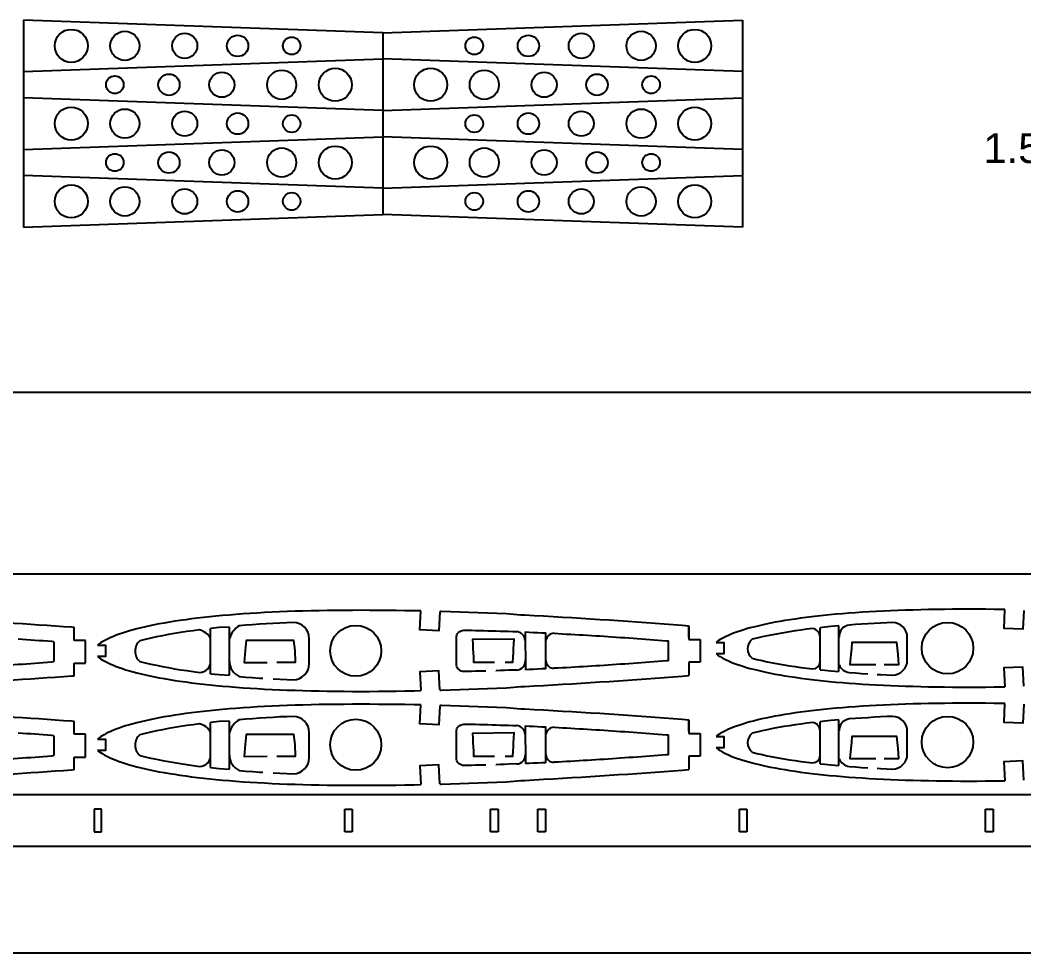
# Model space of a CAD drawing. Header units: inches. Extents: x 14 to 1585, y 4 to 1231.
# Drawn here: x 270.9 to 536, y 370.9 to 617.2 of the extents above; entities that cross this region are included whole.
import ezdxf

# ---------------------------------------------------------------- set-up
doc = ezdxf.new("R2010")
doc.units = ezdxf.units.IN
doc.header["$MEASUREMENT"] = 0
doc.layers.add('7', color=1, linetype='Continuous')
doc.layers.add('LAYER01', color=7, linetype='Continuous')
doc.styles.get("Standard").update_dxf_attribs({"font": 'arial.ttf'})

msp = doc.modelspace()

# ---------------------------------------------------------------- linework, layer by layer
for p, q in [((106.62, 518.92), (1106.62, 518.92)), ((1019.92, 470.88), (19.95, 470.88)), ((722.88, 412.64), (30.45, 412.64)), ((292.45, 408.84), (290.45, 408.84)), ((290.45, 408.84), (290.45, 402.84)), ((292.45, 405.84), (292.45, 408.84)), ((356.65, 405.84), (356.65, 408.84)), ((356.65, 408.84), (358.65, 408.84)), ((358.65, 408.84), (358.65, 402.84)), ((395.18, 405.84), (395.18, 408.84)), ((395.18, 408.84), (397.18, 408.84)), ((397.18, 408.84), (397.18, 402.84)), ((407.68, 405.84), (407.68, 408.84)), ((407.68, 408.84), (409.68, 408.84)), ((409.68, 408.84), (409.68, 402.84)), ((460.88, 405.84), (460.88, 408.84)), ((460.88, 408.84), (462.88, 408.84)), ((462.88, 408.84), (462.88, 402.84)), ((525.88, 405.84), (525.88, 408.84)), ((525.88, 408.84), (527.88, 408.84)), ((527.88, 408.84), (527.88, 402.84)), ((292.45, 402.84), (292.45, 405.84)), ((356.65, 402.84), (356.65, 405.84)), ((395.18, 402.84), (395.18, 405.84)), ((407.68, 402.84), (407.68, 405.84)), ((460.88, 402.84), (460.88, 405.84)), ((525.88, 402.84), (525.88, 405.84)), ((290.45, 402.84), (292.45, 402.84)), ((358.65, 402.84), (356.65, 402.84)), ((397.18, 402.84), (395.18, 402.84)), ((409.68, 402.84), (407.68, 402.84)), ((462.88, 402.84), (460.88, 402.84)), ((527.88, 402.84), (525.88, 402.84)), ((30.45, 399.04), (722.88, 399.04)), ((19.92, 370.88), (1019.92, 370.88))]:
    msp.add_line(p, q)
at = {"color": 0}
for p, q in [((285.17, 453.41), (285.18, 456.9)), ((447.55, 454.21), (447.55, 457.21)), ((447.55, 457.17), (447.55, 453.65)), ((288.17, 453.41), (285.17, 453.41)), ((288.17, 447.41), (288.17, 453.41)), ((447.55, 453.65), (450.55, 453.65)), ((450.55, 453.65), (450.55, 447.65)), ((279.79, 453.04), (279.79, 447.79)), ((442.17, 448.02), (442.17, 453.31)), ((456.77, 449.85), (454.77, 449.85)), ((285.17, 444), (285.17, 447.41)), ((285.17, 447.41), (288.17, 447.41)), ((450.55, 447.65), (447.55, 447.65)), ((447.55, 447.65), (447.55, 444.13)), ((447.55, 429.4), (447.55, 432.4)), ((447.55, 432.36), (447.55, 428.84)), ((285.17, 428.6), (285.18, 432.09)), ((279.79, 428.23), (279.79, 422.98)), ((288.17, 428.6), (285.17, 428.6)), ((288.17, 422.6), (288.17, 428.6)), ((442.17, 423.21), (442.17, 428.5)), ((447.55, 428.84), (450.55, 428.84)), ((450.55, 428.84), (450.55, 422.84)), ((456.77, 425.04), (454.77, 425.04)), ((285.17, 419.19), (285.17, 422.6)), ((285.17, 422.6), (288.17, 422.6)), ((450.55, 422.84), (447.55, 422.84)), ((447.55, 422.84), (447.55, 419.32))]:
    msp.add_line(p, q, dxfattribs=at)
for centre, radius in [((284.43, 610.4), 4.36), ((298.58, 610.4), 3.86), ((314.4, 610.4), 3.31), ((342.64, 610.4), 2.32), ((390.86, 610.4), 2.32), ((419.11, 610.4), 3.31), ((434.92, 610.4), 3.86), ((449.08, 610.4), 4.36), ((354.15, 600.13), 4.36), ((379.35, 600.13), 4.36), ((295.94, 600.13), 2.32), ((324.19, 600.13), 3.31), ((340, 600.13), 3.86), ((393.51, 600.13), 3.86), ((409.32, 600.13), 3.31), ((437.57, 600.13), 2.32), ((284.43, 589.86), 4.36), ((449.08, 589.86), 4.36), ((298.58, 589.86), 3.86), ((314.4, 589.86), 3.31), ((342.64, 589.86), 2.32), ((390.86, 589.86), 2.32), ((419.11, 589.86), 3.31), ((434.92, 589.86), 3.86), ((340, 579.59), 3.86), ((354.15, 579.59), 4.36), ((379.35, 579.59), 4.36), ((393.51, 579.59), 3.86), ((295.94, 579.59), 2.32), ((324.19, 579.59), 3.31), ((409.32, 579.59), 3.31), ((437.57, 579.59), 2.32), ((284.43, 569.32), 4.36), ((298.58, 569.32), 3.86), ((434.92, 569.32), 3.86), ((449.08, 569.32), 4.36), ((314.4, 569.32), 3.31), ((342.64, 569.32), 2.32), ((390.86, 569.32), 2.32), ((419.11, 569.32), 3.31)]:
    msp.add_circle(centre, radius)
for centre, radius in [((359.57, 450.65), 6.73), ((515.85, 451.35), 6.79), ((359.57, 425.84), 6.73), ((515.85, 426.54), 6.79)]:
    msp.add_circle(centre, radius, dxfattribs=at)
for centre, radius in [((466.31, 451.19), 3.26), ((304.82, 450.56), 3.55), ((304.82, 425.75), 3.55), ((466.31, 426.38), 3.26)]:
    msp.add_arc(centre, radius, 129.9525, 230.0475, dxfattribs=at)
at = {"layer": '7', "color": 0, "linetype": 'Continuous'}
for points in [[(376.75, 461.17), (374.95, 461.2), (372.56, 461.25), (370.22, 461.28), (367.87, 461.31), (365.53, 461.33), (363.25, 461.34), (360.97, 461.35), (358.68, 461.34), (356.46, 461.33), (354.25, 461.31), (352.03, 461.28), (349.89, 461.24), (347.75, 461.2), (345.6, 461.14), (343.54, 461.08), (341.49, 461.01), (339.43, 460.92), (337.46, 460.83), (335.5, 460.74), (333.53, 460.63), (331.66, 460.51), (329.8, 460.39), (327.93, 460.25), (326.17, 460.11), (324.41, 459.96), (322.65, 459.79), (321, 459.63), (319.36, 459.45), (317.71, 459.26), (316.18, 459.07), (314.66, 458.87), (313.14, 458.66), (311.74, 458.45), (310.34, 458.22), (308.94, 457.99), (307.67, 457.75), (306.4, 457.51), (305.14, 457.25), (304.01, 457), (302.88, 456.74), (301.75, 456.46), (300.76, 456.2), (299.77, 455.92), (298.79, 455.62), (297.94, 455.35), (297.09, 455.06), (296.26, 454.75), (295.56, 454.47), (294.86, 454.17), (294.17, 453.86), (293.62, 453.59), (293.08, 453.3), (292.55, 452.99), (292.14, 452.72), (291.75, 452.44), (291.4, 452.15)], [(530.99, 461.56), (530.38, 461.57), (528.14, 461.59), (525.89, 461.61), (523.69, 461.62), (521.5, 461.63), (519.31, 461.62), (517.18, 461.61), (515.05, 461.59), (512.92, 461.57), (510.86, 461.53), (508.81, 461.48), (506.75, 461.43), (504.77, 461.37), (502.79, 461.3), (500.82, 461.22), (498.93, 461.14), (497.04, 461.04), (495.15, 460.94), (493.36, 460.82), (491.57, 460.7), (489.77, 460.57), (488.08, 460.44), (486.39, 460.29), (484.71, 460.13), (483.12, 459.98), (481.54, 459.81), (479.96, 459.62), (478.5, 459.44), (477.03, 459.25), (475.57, 459.05), (474.22, 458.84), (472.88, 458.63), (471.54, 458.4), (470.32, 458.18), (469.1, 457.94), (467.89, 457.69), (466.8, 457.46), (465.72, 457.2), (464.63, 456.93), (463.68, 456.68), (462.73, 456.42), (461.79, 456.13), (460.97, 455.87), (460.16, 455.59), (459.36, 455.29), (458.68, 455.02), (458.02, 454.74), (457.36, 454.43), (456.83, 454.17), (456.3, 453.9), (455.79, 453.6), (455.4, 453.34), (455.03, 453.07), (454.76, 452.85)], [(535.98, 461.34), (535.76, 456.35), (530.77, 456.56), (530.99, 461.56)], [(240.69, 459.4), (240.99, 459.39), (243.16, 459.31), (245.32, 459.22), (247.51, 459.13), (249.69, 459.04), (251.87, 458.94), (254.06, 458.83), (256.25, 458.72), (258.45, 458.6), (260.64, 458.48), (262.83, 458.36), (265.02, 458.23), (267.2, 458.1), (269.39, 457.97), (271.57, 457.83), (273.74, 457.69), (275.9, 457.55), (278.07, 457.4), (280.21, 457.25), (282.35, 457.1), (284.49, 456.95), (285.18, 456.9)], [(381.75, 460.92), (381.51, 455.93), (376.51, 456.17), (376.75, 461.17)], [(403.14, 460.09), (399.34, 460.4), (396.86, 460.51), (394.39, 460.61), (391.93, 460.71), (389.47, 460.8), (387.01, 460.88), (384.58, 460.96), (382.15, 461.03), (381.75, 461.04)], [(447.55, 457.17), (445.76, 457.31), (443.42, 457.49), (441.03, 457.67), (438.64, 457.85), (436.25, 458.03), (433.82, 458.2), (431.39, 458.37), (428.96, 458.54), (426.5, 458.71), (424.05, 458.87), (421.59, 459.03), (419.11, 459.19), (416.63, 459.34), (414.15, 459.48), (411.67, 459.63), (409.18, 459.77), (406.69, 459.91), (404.21, 460.04), (403.14, 460.09)], [(318.34, 456.17), (316.64, 455.95), (314.97, 455.71), (313.31, 455.46), (311.69, 455.2), (310.07, 454.92), (308.5, 454.62), (306.94, 454.31), (305.43, 453.98), (303.95, 453.64), (302.54, 453.29)], [(326.18, 456.91), (323.5, 456.77), (321.23, 456.52)], [(343.03, 458.15), (341.36, 458.07), (339.54, 457.98), (337.73, 457.89), (335.92, 457.78), (334.12, 457.66), (332.33, 457.54), (330.54, 457.41), (328.77, 457.26)], [(480.25, 456.53), (478.7, 456.34), (477.14, 456.13), (475.61, 455.91), (474.09, 455.68), (472.6, 455.44), (471.12, 455.18), (469.68, 454.91), (468.25, 454.63), (466.87, 454.33), (465.51, 454.01), (464.22, 453.69)], [(487.19, 457.24), (485.03, 457.04), (483.43, 456.88), (482.22, 456.75)], [(501.33, 458.15), (499.8, 458.08), (498.13, 457.99), (496.47, 457.9), (494.81, 457.81), (493.16, 457.7), (491.52, 457.59), (489.88, 457.46)], [(279.8, 453.04), (279.24, 453.08), (278.14, 453.17), (277.04, 453.25), (275.94, 453.33), (274.84, 453.42), (273.74, 453.5), (272.64, 453.58), (271.54, 453.66), (270.44, 453.74)], [(338.76, 447.62), (343.69, 447.63), (343.53, 450.74), (343.24, 453.38), (330.61, 453.38), (330.32, 450.74), (330.12, 447.6), (336.18, 447.61)], [(396.18, 447.57), (390.78, 447.57), (390.71, 449.05), (390.66, 450.14), (390.61, 451.24), (390.56, 452.33), (390.5, 453.75), (401.29, 453.85), (401.22, 452.33), (401.17, 451.24), (401.12, 450.14), (401.07, 449.05), (401, 447.57), (399.02, 447.57)], [(404.3, 455.63), (405.4, 455.58), (406.49, 455.53), (407.59, 455.48), (408.68, 455.43), (409.78, 455.38)], [(411.97, 455.27), (413.06, 455.21), (414.16, 455.15), (415.26, 455.09), (416.35, 455.03), (417.45, 454.97), (418.54, 454.9), (419.64, 454.84), (420.74, 454.77), (421.83, 454.71), (422.93, 454.64), (424.03, 454.57), (425.13, 454.5), (426.23, 454.43), (427.32, 454.35), (428.42, 454.28), (429.52, 454.2), (430.62, 454.13), (431.72, 454.05), (432.82, 453.97), (433.92, 453.89), (435.02, 453.81), (436.12, 453.73), (437.22, 453.65), (438.32, 453.57), (439.42, 453.49), (440.52, 453.4), (441.62, 453.32), (442.17, 453.27)], [(279.81, 453.04), (279.79, 453.04), (279.81, 453.04)], [(279.81, 453.04), (279.81, 453.04)], [(291.4, 452.15), (293.44, 452.15), (293.44, 449.15), (291.4, 449.15)], [(454.76, 452.85), (456.77, 452.85), (456.77, 449.85), (454.77, 449.85)], [(499.08, 447.05), (503.02, 447.05), (502.78, 449.65), (502.62, 451.26), (502.45, 452.82), (490.62, 452.82), (490.45, 451.26), (490.29, 449.65), (490.05, 447.05), (496.9, 447.05)], [(291.4, 449.15), (291.75, 448.86), (292.14, 448.57), (292.55, 448.31), (293.08, 448), (293.62, 447.71), (294.17, 447.44), (294.86, 447.12), (295.56, 446.83), (296.26, 446.55), (297.09, 446.23), (297.94, 445.94), (298.79, 445.67), (299.77, 445.38), (300.76, 445.1), (301.75, 444.84), (302.88, 444.56), (304.01, 444.29), (305.14, 444.05), (306.4, 443.79), (307.67, 443.54), (308.94, 443.31), (310.34, 443.07), (311.74, 442.85), (313.14, 442.64), (314.66, 442.42), (316.18, 442.22), (317.71, 442.03), (319.36, 441.85), (321, 441.67), (322.65, 441.5), (324.41, 441.34), (326.17, 441.19), (327.93, 441.05), (329.8, 440.91), (331.66, 440.78), (333.53, 440.67), (335.5, 440.56), (337.46, 440.46), (339.43, 440.37), (341.49, 440.29), (343.54, 440.22), (345.6, 440.15), (347.75, 440.1), (349.89, 440.05), (352.03, 440.01), (354.25, 439.98), (356.46, 439.96), (358.68, 439.95), (360.97, 439.95), (363.25, 439.95), (365.53, 439.96), (367.87, 439.98), (370.22, 440.01), (372.56, 440.05), (374.95, 440.09), (376.75, 440.13)], [(454.77, 449.85), (455.03, 449.64), (455.4, 449.36), (455.79, 449.11), (456.3, 448.81), (456.83, 448.53), (457.36, 448.27), (458.02, 447.97), (458.68, 447.68), (459.36, 447.41), (460.16, 447.11), (460.97, 446.84), (461.79, 446.57), (462.73, 446.29), (463.68, 446.02), (464.63, 445.77), (465.72, 445.5), (466.8, 445.25), (467.89, 445.01), (469.1, 444.76), (470.32, 444.53), (471.54, 444.31), (472.88, 444.08), (474.22, 443.86), (475.57, 443.66), (477.03, 443.45), (478.5, 443.26), (479.96, 443.08), (481.54, 442.9), (483.12, 442.73), (484.71, 442.57), (486.39, 442.41), (488.08, 442.27), (489.77, 442.13), (491.57, 442), (493.36, 441.88), (495.15, 441.77), (497.04, 441.67), (498.93, 441.57), (500.82, 441.49), (502.79, 441.41), (504.77, 441.34), (506.75, 441.28), (508.81, 441.22), (510.86, 441.18), (512.92, 441.14), (515.05, 441.11), (517.18, 441.09), (519.31, 441.08), (521.5, 441.08), (523.69, 441.08), (525.89, 441.09), (528.14, 441.11), (530.38, 441.14), (530.98, 441.15)], [(464.22, 448.7), (465.51, 448.37), (466.87, 448.06), (468.25, 447.76), (469.68, 447.48), (471.12, 447.21), (472.6, 446.95), (474.09, 446.71), (475.61, 446.48), (477.14, 446.26), (478.7, 446.05), (480.25, 445.86)], [(262.02, 446.52), (262.75, 446.56), (263.85, 446.63), (264.95, 446.71), (266.04, 446.78), (267.15, 446.86), (268.24, 446.93), (269.34, 447.01), (270.44, 447.09), (271.54, 447.17), (272.64, 447.25), (273.74, 447.33), (274.84, 447.41), (275.94, 447.49), (277.04, 447.57), (278.14, 447.66), (279.24, 447.74), (279.79, 447.79)], [(302.54, 447.84), (303.95, 447.49), (305.43, 447.14), (306.94, 446.82), (308.5, 446.51), (310.07, 446.21), (311.69, 445.93), (313.31, 445.67), (314.97, 445.42), (316.64, 445.18), (318.34, 444.95)], [(402.08, 445.58), (399.93, 445.5), (398.83, 445.46), (397.74, 445.42), (396.65, 445.39), (396.65, 445.39)], [(409.78, 445.92), (408.68, 445.87), (407.59, 445.81), (406.49, 445.76), (405.4, 445.72), (404.4, 445.67)], [(442.19, 448.02), (441.62, 447.98), (440.52, 447.89), (439.42, 447.81), (438.32, 447.73), (437.22, 447.64), (436.12, 447.56), (435.02, 447.48), (433.92, 447.4), (432.82, 447.32), (431.72, 447.24), (430.62, 447.17), (429.52, 447.09), (428.42, 447.02), (427.32, 446.94), (426.23, 446.87), (425.13, 446.8), (424.03, 446.73), (422.93, 446.66), (421.83, 446.59), (420.74, 446.52), (419.64, 446.46), (418.54, 446.39), (417.45, 446.33), (416.35, 446.26), (415.26, 446.2), (414.16, 446.14), (413.06, 446.08), (411.97, 446.03)], [(482.22, 445.64), (483.43, 445.51), (485.03, 445.35), (487.19, 445.15)], [(535.97, 441.3), (535.75, 446.37), (530.76, 446.15), (530.98, 441.16)], [(285.17, 444), (284.49, 443.95), (282.35, 443.79), (280.21, 443.64), (278.07, 443.49), (275.9, 443.35), (273.74, 443.2), (271.57, 443.06), (269.39, 442.93), (267.2, 442.79), (265.02, 442.67), (262.83, 442.54), (260.64, 442.41), (258.45, 442.29), (256.25, 442.17), (254.06, 442.06), (251.87, 441.96), (249.69, 441.86), (247.51, 441.76), (245.32, 441.67), (243.16, 441.59), (240.99, 441.5), (240.69, 441.49)], [(321.23, 444.61), (323.5, 444.36), (326.2, 444.18)], [(328.77, 443.86), (330.54, 443.72), (332.33, 443.59), (334.12, 443.46), (335.02, 443.41)], [(337.73, 443.24), (339.54, 443.14), (341.36, 443.05), (343.03, 442.98)], [(381.74, 440.37), (381.75, 440.37), (381.51, 445.37), (376.51, 445.12), (376.75, 440.13)], [(403.14, 441.21), (404.21, 441.26), (406.69, 441.39), (409.18, 441.53), (411.67, 441.67), (414.15, 441.82), (416.63, 441.96), (419.11, 442.11), (421.59, 442.27), (424.05, 442.43), (426.5, 442.59), (428.96, 442.76), (431.39, 442.93), (433.82, 443.1), (436.25, 443.27), (438.64, 443.45), (441.03, 443.63), (443.42, 443.81), (445.76, 443.99), (447.55, 444.13)], [(489.88, 444.93), (491.52, 444.8), (493.16, 444.69), (494.81, 444.58)], [(497.3, 444.44), (498.13, 444.39), (499.8, 444.31), (501.33, 444.24)], [(381.74, 440.25), (382.15, 440.26), (384.58, 440.34), (387.01, 440.41), (389.47, 440.5), (391.93, 440.59), (394.39, 440.69), (396.86, 440.79), (399.34, 440.9), (403.14, 441.21)], [(376.76, 436.36), (374.95, 436.4), (372.56, 436.44), (370.22, 436.47), (367.88, 436.5), (365.53, 436.52), (363.25, 436.53), (360.97, 436.54), (358.68, 436.53), (356.46, 436.52), (354.25, 436.5), (352.03, 436.47), (349.89, 436.44), (347.75, 436.39), (345.6, 436.33), (343.55, 436.27), (341.49, 436.2), (339.43, 436.11), (337.46, 436.03), (335.5, 435.93), (333.53, 435.82), (331.66, 435.7), (329.8, 435.58), (327.93, 435.44), (326.17, 435.3), (324.41, 435.15), (322.65, 434.98), (321, 434.82), (319.36, 434.64), (317.71, 434.45), (316.19, 434.26), (314.66, 434.06), (313.14, 433.85), (311.74, 433.64), (310.34, 433.41), (308.94, 433.18), (307.67, 432.95), (306.41, 432.7), (305.14, 432.44), (304.01, 432.19), (302.88, 431.93), (301.75, 431.65), (300.76, 431.39), (299.77, 431.11), (298.79, 430.82), (297.94, 430.54), (297.09, 430.25), (296.26, 429.94), (295.56, 429.66), (294.86, 429.36), (294.18, 429.05), (293.62, 428.78), (293.08, 428.49), (292.55, 428.18), (292.14, 427.91), (291.75, 427.63), (291.4, 427.34)], [(381.75, 436.11), (381.51, 431.12), (376.51, 431.36), (376.76, 436.36)], [(403.14, 435.28), (399.34, 435.59), (396.86, 435.7), (394.39, 435.8), (391.93, 435.9), (389.47, 435.99), (387.01, 436.07), (384.58, 436.15), (382.16, 436.22), (381.75, 436.23)], [(447.55, 432.36), (445.76, 432.5), (443.42, 432.68), (441.03, 432.87), (438.64, 433.04), (436.25, 433.22), (433.82, 433.39), (431.39, 433.56), (428.96, 433.73), (426.5, 433.9), (424.05, 434.06), (421.59, 434.22), (419.11, 434.38), (416.63, 434.53), (414.15, 434.67), (411.67, 434.82), (409.18, 434.96), (406.69, 435.1), (404.21, 435.23), (403.14, 435.28)], [(530.99, 436.75), (530.39, 436.76), (528.14, 436.78), (525.89, 436.8), (523.7, 436.82), (521.5, 436.82), (519.31, 436.82), (517.18, 436.8), (515.05, 436.78), (512.92, 436.76), (510.86, 436.72), (508.81, 436.68), (506.75, 436.62), (504.77, 436.56), (502.8, 436.49), (500.82, 436.41), (498.93, 436.33), (497.04, 436.23), (495.15, 436.13), (493.36, 436.02), (491.57, 435.9), (489.78, 435.76), (488.08, 435.63), (486.4, 435.48), (484.71, 435.32), (483.12, 435.17), (481.54, 435), (479.96, 434.82), (478.5, 434.64), (477.03, 434.44), (475.57, 434.24), (474.22, 434.03), (472.88, 433.82), (471.54, 433.59), (470.32, 433.37), (469.1, 433.13), (467.89, 432.88), (466.8, 432.65), (465.72, 432.39), (464.64, 432.12), (463.68, 431.87), (462.73, 431.61), (461.79, 431.32), (460.97, 431.06), (460.16, 430.78), (459.36, 430.48), (458.68, 430.21), (458.02, 429.93), (457.36, 429.63), (456.83, 429.37), (456.31, 429.09), (455.79, 428.79), (455.41, 428.54), (455.03, 428.26), (454.77, 428.04)], [(535.98, 436.53), (535.76, 431.54), (530.77, 431.76), (530.99, 436.75)], [(240.69, 434.59), (240.99, 434.58), (243.16, 434.5), (245.32, 434.41), (247.51, 434.32), (249.69, 434.23), (251.87, 434.13), (254.06, 434.02), (256.26, 433.91), (258.45, 433.79), (260.64, 433.67), (262.83, 433.55), (265.02, 433.42), (267.2, 433.29), (269.39, 433.16), (271.57, 433.02), (273.74, 432.88), (275.9, 432.74), (278.07, 432.59), (280.21, 432.44), (282.35, 432.29), (284.49, 432.14), (285.18, 432.09)], [(343.04, 433.34), (341.36, 433.26), (339.54, 433.18), (337.73, 433.08), (335.92, 432.97), (334.12, 432.85), (332.34, 432.73), (330.54, 432.6), (328.77, 432.45)], [(487.19, 432.43), (485.03, 432.23), (483.43, 432.07), (482.22, 431.94)], [(501.33, 433.34), (499.8, 433.27), (498.13, 433.18), (496.47, 433.09), (494.81, 433), (493.16, 432.89), (491.53, 432.78), (489.88, 432.65)], [(318.34, 431.36), (316.64, 431.14), (314.97, 430.9), (313.31, 430.65), (311.69, 430.39), (310.07, 430.11), (308.5, 429.81), (306.94, 429.5), (305.44, 429.17), (303.95, 428.83), (302.54, 428.48)], [(326.18, 432.1), (323.5, 431.96), (321.23, 431.71)], [(404.3, 430.82), (405.4, 430.77), (406.49, 430.72), (407.59, 430.67), (408.68, 430.62), (409.78, 430.57)], [(411.97, 430.46), (413.07, 430.4), (414.16, 430.34), (415.26, 430.28), (416.35, 430.22), (417.45, 430.16), (418.54, 430.09), (419.64, 430.03), (420.74, 429.96), (421.84, 429.9), (422.94, 429.83), (424.03, 429.76), (425.13, 429.69), (426.23, 429.62), (427.33, 429.54), (428.42, 429.47), (429.52, 429.39), (430.62, 429.32), (431.72, 429.24), (432.82, 429.16), (433.92, 429.08), (435.02, 429), (436.12, 428.92), (437.22, 428.84), (438.32, 428.76), (439.42, 428.68), (440.52, 428.59), (441.62, 428.51), (442.17, 428.46)], [(480.25, 431.72), (478.7, 431.53), (477.14, 431.32), (475.61, 431.1), (474.09, 430.87), (472.61, 430.63), (471.13, 430.37), (469.68, 430.1), (468.25, 429.82), (466.87, 429.52), (465.51, 429.2), (464.22, 428.88)], [(279.8, 428.23), (279.24, 428.27), (278.14, 428.36), (277.04, 428.44), (275.94, 428.52), (274.84, 428.61), (273.74, 428.69), (272.64, 428.77), (271.54, 428.85), (270.44, 428.93)], [(279.81, 428.23), (279.79, 428.23), (279.81, 428.23)], [(279.81, 428.23), (279.81, 428.23)], [(291.4, 427.34), (293.44, 427.34), (293.44, 424.34), (291.4, 424.34)], [(338.76, 422.81), (343.69, 422.82), (343.53, 425.93), (343.24, 428.57), (330.61, 428.57), (330.33, 425.93), (330.12, 422.79), (336.18, 422.8)], [(396.18, 422.76), (390.78, 422.76), (390.71, 424.24), (390.66, 425.33), (390.61, 426.43), (390.56, 427.52), (390.5, 428.94), (401.29, 429.04), (401.22, 427.52), (401.17, 426.43), (401.12, 425.33), (401.07, 424.24), (401, 422.76), (399.02, 422.76)], [(454.77, 428.04), (456.77, 428.04), (456.77, 425.04), (454.77, 425.04)], [(499.08, 422.24), (503.02, 422.24), (502.78, 424.84), (502.62, 426.45), (502.45, 428.02), (490.62, 428.02), (490.45, 426.45), (490.29, 424.84), (490.05, 422.24), (496.9, 422.24)], [(291.4, 424.34), (291.75, 424.05), (292.14, 423.77), (292.55, 423.5), (293.08, 423.19), (293.62, 422.9), (294.18, 422.63), (294.86, 422.32), (295.56, 422.02), (296.26, 421.74), (297.09, 421.43), (297.94, 421.13), (298.79, 420.86), (299.77, 420.57), (300.76, 420.29), (301.75, 420.03), (302.88, 419.75), (304.01, 419.48), (305.14, 419.24), (306.41, 418.98), (307.67, 418.73), (308.94, 418.5), (310.34, 418.26), (311.74, 418.04), (313.14, 417.83), (314.66, 417.61), (316.19, 417.41), (317.71, 417.23), (319.36, 417.04), (321, 416.86), (322.65, 416.7), (324.41, 416.53), (326.17, 416.38), (327.93, 416.24), (329.8, 416.1), (331.66, 415.98), (333.53, 415.86), (335.5, 415.75), (337.46, 415.65), (339.43, 415.56), (341.49, 415.48), (343.55, 415.41), (345.6, 415.35), (347.75, 415.29), (349.89, 415.24), (352.03, 415.21), (354.25, 415.18), (356.46, 415.16), (358.68, 415.14), (360.97, 415.14), (363.25, 415.14), (365.53, 415.16), (367.88, 415.18), (370.22, 415.2), (372.56, 415.24), (374.95, 415.28), (376.76, 415.32)], [(454.77, 425.04), (455.03, 424.83), (455.41, 424.55), (455.79, 424.3), (456.31, 424), (456.83, 423.72), (457.36, 423.46), (458.02, 423.16), (458.68, 422.87), (459.36, 422.6), (460.16, 422.31), (460.97, 422.03), (461.79, 421.76), (462.73, 421.48), (463.68, 421.21), (464.64, 420.96), (465.72, 420.69), (466.8, 420.44), (467.89, 420.2), (469.1, 419.95), (470.32, 419.72), (471.54, 419.5), (472.88, 419.27), (474.22, 419.05), (475.57, 418.85), (477.03, 418.65), (478.5, 418.45), (479.96, 418.27), (481.54, 418.09), (483.12, 417.92), (484.71, 417.76), (486.4, 417.61), (488.08, 417.46), (489.78, 417.32), (491.57, 417.19), (493.36, 417.07), (495.15, 416.96), (497.04, 416.86), (498.93, 416.76), (500.82, 416.68), (502.8, 416.6), (504.77, 416.53), (506.75, 416.47), (508.81, 416.41), (510.86, 416.37), (512.92, 416.33), (515.05, 416.3), (517.18, 416.28), (519.31, 416.27), (521.5, 416.27), (523.7, 416.27), (525.89, 416.28), (528.14, 416.3), (530.39, 416.33), (530.98, 416.34)], [(262.03, 421.71), (262.75, 421.75), (263.85, 421.82), (264.95, 421.9), (266.05, 421.97), (267.15, 422.05), (268.24, 422.12), (269.34, 422.2), (270.44, 422.28), (271.54, 422.36), (272.64, 422.44), (273.74, 422.52), (274.84, 422.6), (275.94, 422.68), (277.04, 422.76), (278.14, 422.85), (279.24, 422.93), (279.79, 422.98)], [(302.54, 423.03), (303.95, 422.68), (305.44, 422.33), (306.94, 422.01), (308.5, 421.7), (310.07, 421.4), (311.69, 421.12), (313.31, 420.86), (314.97, 420.61), (316.64, 420.37), (318.34, 420.14)], [(442.19, 423.21), (441.62, 423.17), (440.52, 423.08), (439.42, 423), (438.32, 422.92), (437.22, 422.83), (436.12, 422.75), (435.02, 422.67), (433.92, 422.59), (432.82, 422.51), (431.72, 422.44), (430.62, 422.36), (429.52, 422.28), (428.42, 422.21), (427.33, 422.13), (426.23, 422.06), (425.13, 421.99), (424.03, 421.92), (422.94, 421.85), (421.84, 421.78), (420.74, 421.71), (419.64, 421.65), (418.54, 421.58), (417.45, 421.52), (416.35, 421.45), (415.26, 421.39), (414.16, 421.33), (413.07, 421.28), (411.97, 421.22)], [(464.22, 423.89), (465.51, 423.57), (466.87, 423.25), (468.25, 422.95), (469.68, 422.67), (471.13, 422.4), (472.61, 422.14), (474.09, 421.9), (475.61, 421.67), (477.14, 421.45), (478.7, 421.24), (480.25, 421.05)], [(535.98, 416.49), (535.75, 421.56), (530.76, 421.34), (530.98, 416.35)], [(285.17, 419.19), (284.49, 419.14), (282.35, 418.98), (280.21, 418.83), (278.07, 418.68), (275.9, 418.54), (273.74, 418.39), (271.57, 418.25), (269.39, 418.12), (267.2, 417.98), (265.02, 417.86), (262.83, 417.73), (260.64, 417.6), (258.45, 417.48), (256.26, 417.36), (254.06, 417.25), (251.87, 417.15), (249.69, 417.05), (247.51, 416.95), (245.32, 416.86), (243.16, 416.78), (240.99, 416.69), (240.69, 416.68)], [(321.23, 419.8), (323.5, 419.55), (326.2, 419.37)], [(328.77, 419.06), (330.54, 418.91), (332.34, 418.78), (334.12, 418.65), (335.02, 418.6)], [(381.74, 415.56), (381.75, 415.56), (381.51, 420.56), (376.51, 420.31), (376.76, 415.32)], [(402.08, 420.77), (399.93, 420.69), (398.84, 420.65), (397.74, 420.61), (396.65, 420.58), (396.65, 420.58)], [(403.14, 416.4), (404.21, 416.45), (406.69, 416.58), (409.18, 416.72), (411.67, 416.86), (414.15, 417.01), (416.63, 417.16), (419.11, 417.31), (421.59, 417.46), (424.05, 417.62), (426.5, 417.78), (428.96, 417.95), (431.39, 418.12), (433.82, 418.29), (436.25, 418.46), (438.64, 418.64), (441.03, 418.82), (443.42, 419), (445.76, 419.18), (447.55, 419.32)], [(409.78, 421.11), (408.68, 421.06), (407.59, 421.01), (406.49, 420.95), (405.4, 420.91), (404.4, 420.86)], [(482.22, 420.83), (483.43, 420.7), (485.03, 420.54), (487.19, 420.34)], [(489.88, 420.12), (491.53, 419.99), (493.16, 419.88), (494.81, 419.77)], [(497.3, 419.63), (498.13, 419.58), (499.8, 419.5), (501.33, 419.43)], [(337.73, 418.43), (339.54, 418.33), (341.36, 418.24), (343.04, 418.17)], [(381.74, 415.44), (382.16, 415.46), (384.58, 415.53), (387.01, 415.6), (389.47, 415.69), (391.93, 415.78), (394.39, 415.88), (396.86, 415.98), (399.34, 416.09), (403.14, 416.4)]]:
    msp.add_lwpolyline(points, dxfattribs=at)
for points in [[(343.03, 442.98, 0.409078), (347.29, 447.3), (347.29, 453.82, 0.409078), (343.03, 458.15)], [(393.92, 445.31), (393.38, 445.29), (392.28, 445.27), (391.19, 445.24), (390.1, 445.22), (389.02, 445.2), (388.17, 445.18, -0.419355), (386.13, 447.18), (386.13, 454.08, -0.414214), (388.13, 456.08), (390.1, 456.08), (391.19, 456.05), (392.28, 456.03), (393.38, 456), (394.47, 455.97), (395.56, 455.94), (396.65, 455.91), (397.74, 455.87), (398.83, 455.84), (399.93, 455.8), (401.02, 455.76), (402.11, 455.71)], [(501.33, 444.24, 0.409078), (505.23, 448.21), (505.23, 454.18, 0.409078), (501.33, 458.15)], [(343.04, 418.17, 0.409078), (347.29, 422.49), (347.29, 429.02, 0.409078), (343.04, 433.34)], [(501.33, 419.43, 0.409078), (505.23, 423.4), (505.23, 429.37, 0.409078), (501.33, 433.34)], [(393.92, 420.5), (393.38, 420.48), (392.28, 420.46), (391.19, 420.43), (390.11, 420.41), (389.02, 420.39), (388.17, 420.37, -0.419355), (386.13, 422.37), (386.13, 429.27, -0.414214), (388.13, 431.27), (390.11, 431.27), (391.19, 431.25), (392.28, 431.22), (393.38, 431.19), (394.47, 431.16), (395.56, 431.13), (396.65, 431.1), (397.74, 431.06), (398.84, 431.03), (399.93, 430.99), (401.02, 430.95), (402.11, 430.91)]]:
    msp.add_lwpolyline(points, format="xyb", dxfattribs=at)
at = {"layer": 'LAYER01'}
for p, q in [((366.75, 613.88), (271.83, 617.2)), ((271.83, 617.2), (271.83, 603.6)), ((366.75, 613.88), (271.83, 617.2)), ((366.75, 613.88), (461.68, 617.2)), ((461.68, 617.2), (461.68, 603.6)), ((366.75, 613.88), (366.75, 606.93)), ((271.83, 603.6), (366.75, 606.93)), ((461.68, 603.6), (366.75, 606.93)), ((366.75, 606.93), (366.75, 593.33)), ((271.83, 603.6), (271.83, 596.66)), ((461.68, 603.6), (461.68, 596.66)), ((366.75, 593.33), (271.83, 596.66)), ((366.75, 593.33), (271.83, 596.66)), ((271.83, 596.66), (271.83, 583.06)), ((366.75, 593.33), (461.68, 596.66)), ((461.68, 596.66), (461.68, 583.06)), ((366.75, 593.33), (366.75, 586.39)), ((271.83, 583.06), (366.75, 586.39)), ((461.68, 583.06), (366.75, 586.39)), ((366.75, 586.39), (366.75, 572.79)), ((271.83, 583.06), (271.83, 576.12)), ((461.68, 583.06), (461.68, 576.12)), ((366.75, 572.79), (271.83, 576.12)), ((366.75, 572.79), (271.83, 576.12)), ((271.83, 576.12), (271.83, 562.52)), ((366.75, 572.79), (461.68, 576.12)), ((461.68, 576.12), (461.68, 562.52)), ((366.75, 572.79), (366.75, 565.85)), ((271.83, 562.52), (366.75, 565.85)), ((461.68, 562.52), (366.75, 565.85))]:
    msp.add_line(p, q, dxfattribs=at)
at = {"layer": 'LAYER01', "color": 0}
for p, q in [((321.23, 444.61), (321.23, 456.52)), ((326.2, 444.18), (326.18, 456.91)), ((482.22, 445.64), (482.22, 456.75)), ((487.19, 445.15), (487.19, 457.24)), ((404.3, 455.63), (404.4, 445.67)), ((409.78, 445.92), (409.78, 455.38)), ((487.19, 420.34), (487.19, 432.43)), ((321.23, 419.8), (321.23, 431.71)), ((326.2, 419.37), (326.18, 432.1)), ((404.3, 430.82), (404.4, 420.86)), ((409.78, 421.11), (409.78, 430.57)), ((482.22, 420.83), (482.22, 431.94))]:
    msp.add_line(p, q, dxfattribs=at)
at = {"layer": 'LAYER01'}
for centre in [(328.35, 610.4), (405.15, 610.4), (310.23, 600.13), (423.28, 600.13), (328.35, 589.86), (405.15, 589.86), (310.23, 579.59), (423.28, 579.59), (328.35, 569.32), (405.15, 569.32)]:
    msp.add_circle(centre, 2.82, dxfattribs=at)
at = {"layer": 'LAYER01', "color": 0}
for centre, radius, start, end in [((317.37, 451.99), 4.29, 25.9942, 76.9684), ((331.84, 452.23), 5.89, 121.4559, 163.8698), ((479.93, 454.27), 2.28, 0.9449, 81.9369), ((490.31, 454.37), 3.12, 97.9189, 181.292), ((401.8, 453.21), 2.52, 2.9844, 82.9309), ((411.95, 453.08), 2.19, 89.4832, 173.1741), ((401.91, 448.03), 2.46, 274.6732, 1.2519), ((411.87, 448.12), 2.09, 180.7714, 272.7626), ((318.26, 447.92), 2.97, 271.4707, 359.5288), ((330.64, 447.9), 4.44, 179.9963, 245.1271), ((480.2, 447.88), 2.02, 271.5015, 357.4524), ((490.34, 448.32), 3.43, 203.5117, 262.3575), ((331.85, 427.43), 5.89, 121.4559, 163.8698), ((490.31, 429.56), 3.12, 97.9189, 181.292), ((317.37, 427.18), 4.29, 25.9942, 76.9684), ((401.8, 428.4), 2.52, 2.9844, 82.9309), ((411.95, 428.27), 2.19, 89.4832, 173.1741), ((479.93, 429.46), 2.28, 0.9449, 81.9369), ((318.26, 423.11), 2.97, 271.4707, 359.5288), ((330.64, 423.09), 4.44, 179.9963, 245.1271), ((401.91, 423.22), 2.46, 274.6732, 1.2519), ((411.87, 423.31), 2.09, 180.7714, 272.7626), ((480.2, 423.07), 2.02, 271.5015, 357.4524), ((490.34, 423.51), 3.43, 203.5117, 262.3575)]:
    msp.add_arc(centre, radius, start, end, dxfattribs=at)

# ---------------------------------------------------------------- texts
at = {"insert": (525.35, 587.34), "char_height": 7.881, "attachment_point": 1}
msp.add_mtext_dynamic_manual_height_columns('1.5mm', width=30036.651, gutter_width=39.4, heights=[0], dxfattribs=at)

doc.saveas('drawing.dxf')
